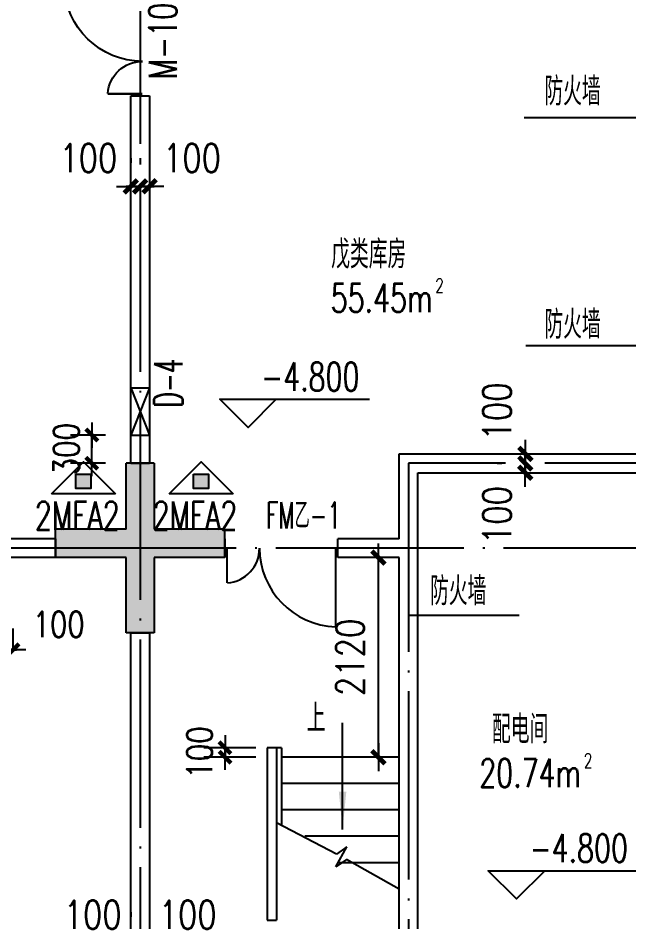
# Model space of a CAD drawing. Extents: x 634182 to 802382, y -1101880 to -864080.
# Drawn here: x 698837 to 705326, y -899546 to -889950 of the extents above; entities that cross this region are included whole.
import ezdxf
from ezdxf.enums import TextEntityAlignment as Align

# ---------------------------------------------------------------- set-up
doc = ezdxf.new("R2010")
doc.units = 0
doc.header["$LTSCALE"] = 1000
doc.header["$MEASUREMENT"] = 0
doc.linetypes.add('DOTE', pattern=[2.42, 2, -0.2, 0.02, -0.2])
doc.layers.get('0').update_dxf_attribs({"linetype": 'CONTINUOUS'})
doc.layers.get('DEFPOINTS').update_dxf_attribs({"linetype": 'CONTINUOUS'})
for name, color, linetype in [('210', 4, 'CONTINUOUS'), ('DOTE', 1, 'DOTE'), ('MC', 4, 'CONTINUOUS'), ('PUB_DIM', 3, 'CONTINUOUS'), ('PUB_TEXT', 7, 'CONTINUOUS'), ('STAIR', 2, 'CONTINUOUS'), ('WALL', 191, 'CONTINUOUS'), ('WINDOW', 2, 'CONTINUOUS')]:
    doc.layers.add(name, color=color, linetype=linetype)
doc.styles.add('_Z', font='romans', dxfattribs={"width": 0.7, "bigfont": 'Z'})
doc.styles.add('DIM_FONT', font='simplex.shx', dxfattribs={"width": 0.8})
doc.styles.add('HZ_SIMPLEX', font='SIMPLEX.shx', dxfattribs={"width": 0.8, "bigfont": 'hztxt.shx'})
doc.styles.add('Z', font='romans', dxfattribs={"width": 0.8, "bigfont": 'z'})
doc.dimstyles.new('DIMN', dxfattribs={"dimtxt": 300, "dimasz": 1, "dimexe": 250, "dimexo": 300, "dimgap": 150, "dimtad": 1, "dimdec": 0, "dimzin": 0, "dimdsep": 46, "dimtxsty": 'DIM_FONT', "dimblk": '_DIMX', "dimblk1": '_DIMX', "dimblk2": '_DIMX', "dimcen": 2.5, "dimclrt": 7, "dimadec": 0, "dimazin": 0, "dimtfac": 1, "dimtdec": 0, "dimtix": 1, "dimtmove": 2, "dimatfit": 3, "dimldrblk": '_DIMX', "dimfxl": 0, "dimtolj": 1, "dimtzin": 0, "dimarcsym": 0})
doc.dimstyles.new('DIMN90', dxfattribs={"dimscale": 0.9, "dimtxt": 300, "dimasz": 1, "dimexe": 250, "dimexo": 300, "dimgap": 150, "dimtad": 1, "dimdec": 0, "dimdsep": 46, "dimtxsty": 'DIM_FONT', "dimblk": '_DIMX', "dimcen": 2.5, "dimclrt": 7, "dimadec": 0, "dimazin": 0, "dimtfac": 1, "dimtdec": 0, "dimtix": 1, "dimtmove": 2, "dimatfit": 3, "dimldrblk": '_DIMX', "dimfxl": 0, "dimtolj": 1, "dimarcsym": 0})

# ---------------------------------------------------------------- blocks, each defined once
blk = doc.blocks.new('_A2AKO')
at = {"const_width": 0.02}
for points in [[(-0.481, -0.0014), (-0.481, -0.3084)], [(0.481, 0.0014), (0.481, -0.6906)]]:
    blk.add_lwpolyline(points, dxfattribs=at)
for centre, radius, start, end in [((-0.5008, -0.0026), 0.3067, 274.24917, 0.21013), ((0.5046, 0.0019), 0.6987, 180.27623, 268.06031)]:
    blk.add_arc(centre, radius, start, end)
blk = doc.blocks.new('_DIMX')
blk.add_line((-150, 0), (150, 0))
at = {"const_width": 50}
blk.add_lwpolyline([(-70, -70), (70, 70)], dxfattribs=at)
blk = doc.blocks.new('*D545')
at = {"color": 0, "linetype": 'ByBlock'}
for p, q in [((701364.2, -897696.8), (700810.5, -897696.8)), ((701035.5, -897695.9), (701035.5, -897695)), ((701035.5, -897696.8), (701035.5, -897796.8)), ((701364.2, -897796.8), (700810.5, -897796.8)), ((701035.5, -897797.7), (701035.5, -897798.6))]:
    blk.add_line(p, q, dxfattribs=at)
at = {"layer": 'DEFPOINTS', "color": 0, "linetype": 'ByBlock'}
for p in [(701634.2, -897696.8), (701035.5, -897796.8), (701634.2, -897796.8)]:
    blk.add_point(p, dxfattribs=at)
at = {"color": 0, "linetype": 'ByBlock', "xscale": 0.9, "yscale": 0.9, "zscale": 0.9}
for p, rotation in [((701035.5, -897696.8), 270), ((701035.5, -897796.8), 90)]:
    blk.add_blockref('_DIMX', p, dxfattribs=dict(at, rotation=rotation))
at = {"color": 7, "linetype": 'ByBlock', "insert": (700765.5, -897746.8), "char_height": 270, "attachment_point": 5, "rotation": 90, "style": 'DIM_FONT'}
blk.add_mtext('\\A1;100', dxfattribs=at)
blk = doc.blocks.new('*D547')
at = {"color": 0, "linetype": 'ByBlock'}
for p, q in [((700034.2, -899442.2), (700034.2, -899492.2)), ((700134.2, -899442.2), (700134.2, -899492.2)), ((700033.2, -899742.2), (700032.2, -899742.2)), ((700034.2, -899742.2), (700134.2, -899742.2)), ((700034.2, -899742.2), (700134.2, -899742.2)), ((700135.2, -899742.2), (700136.2, -899742.2))]:
    blk.add_line(p, q, dxfattribs=at)
at = {"layer": 'DEFPOINTS', "color": 0, "linetype": 'ByBlock'}
for p in [(700034.2, -899742.2), (700134.2, -899742.2), (700134.2, -899742.2)]:
    blk.add_point(p, dxfattribs=at)
at = {"color": 0, "linetype": 'ByBlock'}
blk.add_blockref('_DIMX', (700034.2, -899742.2), dxfattribs=at)
at = {"color": 0, "linetype": 'ByBlock', "rotation": 180}
blk.add_blockref('_DIMX', (700134.2, -899742.2), dxfattribs=at)
at = {"color": 7, "linetype": 'ByBlock', "insert": (699629.9, -899469.6), "char_height": 300, "attachment_point": 5, "style": 'DIM_FONT'}
blk.add_mtext('\\A1;100', dxfattribs=at)
blk = doc.blocks.new('*D548')
at = {"color": 0, "linetype": 'ByBlock'}
for p, q in [((700133.2, -899742.2), (700132.2, -899742.2)), ((700134.2, -899742.2), (700234.2, -899742.2)), ((700134.2, -899742.2), (700234.2, -899742.2)), ((700235.2, -899742.2), (700236.2, -899742.2)), ((700134.2, -900042.2), (700134.2, -899992.2)), ((700234.2, -900042.2), (700234.2, -899992.2))]:
    blk.add_line(p, q, dxfattribs=at)
at = {"layer": 'DEFPOINTS', "color": 0, "linetype": 'ByBlock'}
for p in [(700134.2, -899742.2), (700234.2, -899742.2), (700234.2, -899742.2)]:
    blk.add_point(p, dxfattribs=at)
at = {"color": 0, "linetype": 'ByBlock'}
blk.add_blockref('_DIMX', (700134.2, -899742.2), dxfattribs=at)
at = {"color": 0, "linetype": 'ByBlock', "rotation": 180}
blk.add_blockref('_DIMX', (700234.2, -899742.2), dxfattribs=at)
at = {"color": 7, "linetype": 'ByBlock', "insert": (700638.4, -899469.6), "char_height": 300, "attachment_point": 5, "style": 'DIM_FONT'}
blk.add_mtext('\\A1;100', dxfattribs=at)
blk = doc.blocks.new('*D554')
at = {"color": 0, "linetype": 'ByBlock'}
for p, q in [((698684.2, -896656.8), (698684.2, -896431.2)), ((698784.2, -896656.8), (698784.2, -896431.2)), ((698683.3, -896656.2), (698682.4, -896656.2)), ((698784.2, -896656.2), (698684.2, -896656.2)), ((698784.2, -896656.2), (698684.2, -896656.2)), ((698785.1, -896656.2), (698786, -896656.2))]:
    blk.add_line(p, q, dxfattribs=at)
at = {"layer": 'DEFPOINTS', "color": 0, "linetype": 'ByBlock'}
for p in [(698684.2, -896656.2), (698684.2, -896926.8), (698784.2, -896926.8)]:
    blk.add_point(p, dxfattribs=at)
at = {"color": 0, "linetype": 'ByBlock', "xscale": 0.9, "yscale": 0.9, "zscale": 0.9}
for p, rotation in [((698684.2, -896656.2), 359.9999999999334), ((698784.2, -896656.2), 179.9999999999334)]:
    blk.add_blockref('_DIMX', p, dxfattribs=dict(at, rotation=rotation))
at = {"color": 7, "linetype": 'ByBlock', "insert": (699268.1, -896386.2), "char_height": 270, "attachment_point": 5, "style": 'DIM_FONT'}
blk.add_mtext('\\A1;100', dxfattribs=at)
blk = doc.blocks.new('*D556')
at = {"color": 0, "linetype": 'ByBlock'}
for p, q in [((699764.2, -894376.8), (699394.9, -894376.8)), ((699619.9, -894375.9), (699619.9, -894375)), ((699619.9, -894676.8), (699619.9, -894376.8)), ((699764.2, -894676.8), (699394.9, -894676.8)), ((699619.9, -894677.7), (699619.9, -894678.6))]:
    blk.add_line(p, q, dxfattribs=at)
at = {"layer": 'DEFPOINTS', "color": 0, "linetype": 'ByBlock'}
for p in [(699619.9, -894376.8), (700034.2, -894376.8), (700034.2, -894676.8)]:
    blk.add_point(p, dxfattribs=at)
at = {"color": 0, "linetype": 'ByBlock', "xscale": 0.9, "yscale": 0.9, "zscale": 0.9}
for p, rotation in [((699619.9, -894376.8), 270), ((699619.9, -894676.8), 90)]:
    blk.add_blockref('_DIMX', p, dxfattribs=dict(at, rotation=rotation))
at = {"color": 7, "linetype": 'ByBlock', "insert": (699349.9, -894526.8), "char_height": 270, "attachment_point": 5, "rotation": 90, "style": 'DIM_FONT'}
blk.add_mtext('\\A1;300', dxfattribs=at)
blk = doc.blocks.new('*D558')
at = {"color": 0, "linetype": 'ByBlock'}
for p, q in [((704225.7, -894675.8), (704225.7, -894674.8)), ((704225.7, -894776.8), (704225.7, -894676.8)), ((704225.7, -894776.8), (704225.7, -894676.8)), ((704525.7, -894676.8), (704475.7, -894676.8)), ((703925.7, -894776.8), (703975.7, -894776.8)), ((704225.7, -894777.8), (704225.7, -894778.8))]:
    blk.add_line(p, q, dxfattribs=at)
at = {"layer": 'DEFPOINTS', "color": 0, "linetype": 'ByBlock'}
for p in [(704225.7, -894676.8), (704225.7, -894676.8), (704225.7, -894776.8)]:
    blk.add_point(p, dxfattribs=at)
at = {"color": 0, "linetype": 'ByBlock'}
for p, rotation in [((704225.7, -894676.8), 270), ((704225.7, -894776.8), 90)]:
    blk.add_blockref('_DIMX', p, dxfattribs=dict(at, rotation=rotation))
at = {"color": 7, "linetype": 'ByBlock', "insert": (703925.7, -895226.8), "char_height": 300, "attachment_point": 5, "rotation": 90, "style": 'DIM_FONT'}
blk.add_mtext('\\A1;100', dxfattribs=at)
blk = doc.blocks.new('*D559')
at = {"color": 0, "linetype": 'ByBlock'}
for p, q in [((703925.7, -894576.8), (703975.7, -894576.8)), ((704225.7, -894575.8), (704225.7, -894574.8)), ((704225.7, -894676.8), (704225.7, -894576.8)), ((704225.7, -894676.8), (704225.7, -894576.8)), ((703925.7, -894676.8), (703975.7, -894676.8)), ((704225.7, -894677.8), (704225.7, -894678.8))]:
    blk.add_line(p, q, dxfattribs=at)
at = {"layer": 'DEFPOINTS', "color": 0, "linetype": 'ByBlock'}
for p in [(704225.7, -894576.8), (704225.7, -894576.8), (704225.7, -894676.8)]:
    blk.add_point(p, dxfattribs=at)
at = {"color": 0, "linetype": 'ByBlock'}
for p, rotation in [((704225.7, -894576.8), 270), ((704225.7, -894676.8), 90)]:
    blk.add_blockref('_DIMX', p, dxfattribs=dict(at, rotation=rotation))
at = {"color": 7, "linetype": 'ByBlock', "insert": (703925.7, -894126.8), "char_height": 300, "attachment_point": 5, "rotation": 90, "style": 'DIM_FONT'}
blk.add_mtext('\\A1;100', dxfattribs=at)
blk = doc.blocks.new('_ARROW')
blk.add_solid([(0, 0), (-1, 0.1), (-1, -0.1)])
blk = doc.blocks.new('*D585')
at = {"color": 0, "linetype": 'ByBlock'}
for p, q in [((700034.2, -891436.5), (700034.2, -891486.5)), ((700134.2, -891436.5), (700134.2, -891486.5)), ((700033.2, -891736.5), (700032.2, -891736.5)), ((700034.2, -891736.5), (700134.2, -891736.5)), ((700034.2, -891736.5), (700134.2, -891736.5)), ((700135.2, -891736.5), (700136.2, -891736.5))]:
    blk.add_line(p, q, dxfattribs=at)
at = {"layer": 'DEFPOINTS', "color": 0, "linetype": 'ByBlock'}
for p in [(700034.2, -891736.5), (700134.2, -891736.5), (700134.2, -891736.5)]:
    blk.add_point(p, dxfattribs=at)
at = {"color": 0, "linetype": 'ByBlock'}
blk.add_blockref('_DIMX', (700034.2, -891736.5), dxfattribs=at)
at = {"color": 0, "linetype": 'ByBlock', "rotation": 180}
blk.add_blockref('_DIMX', (700134.2, -891736.5), dxfattribs=at)
at = {"color": 7, "linetype": 'ByBlock', "insert": (699584.2, -891436.5), "char_height": 300, "attachment_point": 5, "style": 'DIM_FONT'}
blk.add_mtext('\\A1;100', dxfattribs=at)
blk = doc.blocks.new('*D586')
at = {"color": 0, "linetype": 'ByBlock'}
for p, q in [((700134.2, -891436.5), (700134.2, -891486.5)), ((700234.2, -891436.5), (700234.2, -891486.5)), ((700133.2, -891736.5), (700132.2, -891736.5)), ((700134.2, -891736.5), (700234.2, -891736.5)), ((700134.2, -891736.5), (700234.2, -891736.5)), ((700235.2, -891736.5), (700236.2, -891736.5))]:
    blk.add_line(p, q, dxfattribs=at)
at = {"layer": 'DEFPOINTS', "color": 0, "linetype": 'ByBlock'}
for p in [(700134.2, -891736.5), (700234.2, -891736.5), (700234.2, -891736.5)]:
    blk.add_point(p, dxfattribs=at)
at = {"color": 0, "linetype": 'ByBlock'}
blk.add_blockref('_DIMX', (700134.2, -891736.5), dxfattribs=at)
at = {"color": 0, "linetype": 'ByBlock', "rotation": 180}
blk.add_blockref('_DIMX', (700234.2, -891736.5), dxfattribs=at)
at = {"color": 7, "linetype": 'ByBlock', "insert": (700684.2, -891436.5), "char_height": 300, "attachment_point": 5, "style": 'DIM_FONT'}
blk.add_mtext('\\A1;100', dxfattribs=at)

msp = doc.modelspace()

# ---------------------------------------------------------------- hatches: boundary and pattern name
at = {"layer": '210'}
h = msp.add_hatch(color=256, dxfattribs=at)
h.paths.add_polyline_path([(700284.157, -895206.76), (700284.157, -894676.76), (700134.156, -894676.76), (700134.156, -895576.757), (701034.156, -895576.757), (701034.156, -895476.757), (701034.157, -895476.757), (701034.157, -895376.76), (700284.157, -895376.76)])
h.paths.add_polyline_path([(700134.156, -894676.76), (699984.157, -894676.76), (699984.157, -895376.76), (699604.157, -895376.76), (699234.157, -895376.76), (699234.156, -895576.757), (700134.156, -895576.757)])
h.paths.add_polyline_path([(700134.156, -895576.757), (699234.156, -895576.757), (699234.156, -895676.76), (699984.157, -895676.76), (699984.157, -896476.659), (700134.156, -896476.659)])
h.paths.add_polyline_path([(700284.157, -895676.76), (701034.156, -895676.76), (701034.156, -895576.757), (700134.156, -895576.757), (700134.156, -896476.659), (700284.157, -896476.659)])
at = {"layer": 'PUB_DIM'}
for points in [[(699451.682, -894942.788), (699610.195, -894942.788), (699610.195, -894792.214), (699451.682, -894792.214)], [(700702.036, -894942.788), (700860.549, -894942.788), (700860.549, -894792.214), (700702.036, -894792.214)]]:
    msp.add_hatch(color=256, dxfattribs=at).paths.add_polyline_path(points)

# ---------------------------------------------------------------- linework, layer by layer
at = {"layer": 'DOTE'}
for p, q in [((700134.156, -884445.605), (700134.156, -902476.757)), ((706434.156, -894676.757), (702984.156, -894676.757)), ((702984.156, -894676.757), (702984.156, -902476.757)), ((700134.156, -895576.757), (680061.624, -895576.757)), ((722934.156, -895576.757), (700134.156, -895576.757))]:
    msp.add_line(p, q, dxfattribs=at)
at = {"layer": 'MC', "linetype": 'Continuous'}
for p, q in [((705423.949, -891009.331), (704212.763, -891009.331)), ((705423.949, -893430.603), (704229.62, -893430.603)), ((700034.156, -893876.757), (700234.156, -894376.757)), ((700234.156, -893876.757), (700034.156, -894376.757)), ((702984.156, -896288.22), (704161.374, -896288.22))]:
    msp.add_line(p, q, dxfattribs=at)
at = {"layer": 'PUB_DIM'}
for p, q in [((699870.35, -894999.028), (699191.527, -894999.028)), ((701120.704, -894999.028), (700441.881, -894999.028))]:
    msp.add_line(p, q, dxfattribs=at)
for points in [[(701580.224, -893996.367), (701280.224, -894296.367), (700980.224, -893996.367), (702570.224, -893996.367)], [(699191.527, -894999.028), (699530.939, -894659.617), (699870.35, -894999.028)], [(700441.881, -894999.028), (700781.292, -894659.617), (701120.704, -894999.028)], [(702284.156, -898564.87), (702284.156, -897433.05)], [(704432.254, -899001.458), (704132.254, -899301.458), (703832.254, -899001.458), (705622.254, -899001.458)]]:
    msp.add_lwpolyline(points, dxfattribs=at)
for points in [[(699451.682, -894792.214), (699610.195, -894792.214), (699610.195, -894942.788), (699451.682, -894942.788)], [(700702.036, -894792.214), (700860.549, -894792.214), (700860.549, -894942.788), (700702.036, -894942.788)]]:
    msp.add_lwpolyline(points, close=True, dxfattribs=at)
at = {"layer": 'STAIR'}
for p, q in [((702219.884, -898825.475), (701584.156, -898494.246)), ((702213.711, -898959.497), (702330.806, -898750)), ((702330.806, -898750), (702219.884, -898825.475)), ((702324.633, -898884.022), (702213.711, -898959.497)), ((702884.156, -899196.757), (702324.633, -898884.022))]:
    msp.add_line(p, q, dxfattribs=at)
at = {"layer": 'WALL'}
for p, q in [((700034.156, -894676.757), (700034.156, -890776.757)), ((700034.156, -890776.757), (700234.156, -890776.757)), ((700234.156, -890776.757), (700234.156, -894676.757)), ((700034.156, -893876.757), (700234.156, -893876.757)), ((700034.156, -894376.757), (700234.156, -894376.757)), ((702884.156, -894576.757), (706434.156, -894576.757)), ((702884.156, -895476.757), (702884.156, -894576.757)), ((699984.156, -895376.757), (699984.156, -894676.757)), ((700034.156, -894676.757), (700234.156, -894676.757)), ((700234.156, -894676.757), (700034.156, -894676.757)), ((700284.156, -894676.757), (700284.156, -895376.757)), ((703084.156, -894776.757), (706434.156, -894776.757)), ((703084.156, -900776.757), (703084.156, -894776.757)), ((699234.156, -895676.757), (699234.156, -895376.757)), ((699984.156, -895376.757), (699234.156, -895376.757)), ((701034.156, -895376.757), (700284.156, -895376.757)), ((701034.156, -895676.757), (701034.156, -895376.757)), ((699234.156, -895476.757), (697184.156, -895476.757)), ((699234.156, -895476.757), (699234.156, -895676.757)), ((701034.156, -895476.757), (701034.156, -895676.757)), ((701034.156, -895676.757), (701034.156, -895476.757)), ((702884.156, -895476.757), (702234.156, -895476.757)), ((702234.156, -895676.757), (702234.156, -895476.757)), ((699984.156, -895676.757), (697384.156, -895676.757)), ((701034.156, -895676.757), (700284.156, -895676.757)), ((700284.156, -895676.757), (700284.156, -896476.757)), ((702884.156, -895676.757), (702234.156, -895676.757)), ((702884.156, -900776.757), (702884.156, -895676.757)), ((700034.156, -896476.757), (700234.156, -896476.757)), ((700234.156, -896476.757), (700034.156, -896476.757)), ((700034.156, -900076.757), (700034.156, -896476.757)), ((700234.156, -896476.757), (700234.156, -900076.757)), ((701484.156, -897696.757), (701484.156, -899526.757)), ((701584.156, -897696.757), (701484.156, -897696.757)), ((701584.156, -897696.757), (701584.156, -898494.246)), ((701584.156, -897696.757), (701584.156, -899526.757)), ((701484.156, -899526.757), (701584.156, -899526.757))]:
    msp.add_line(p, q, dxfattribs=at)
at = {"layer": 'WALL', "linetype": 'Continuous'}
for p, q in [((700284.156, -894676.757), (699984.156, -894676.757)), ((699984.156, -896476.757), (699984.156, -895676.757)), ((700284.156, -896476.757), (699984.156, -896476.757))]:
    msp.add_line(p, q, dxfattribs=at)
at = {"layer": 'WINDOW'}
for p, q in [((701634.156, -897696.757), (701584.156, -897696.757)), ((701634.156, -897696.757), (701634.156, -898520.297)), ((702884.156, -897796.757), (701634.156, -897796.757)), ((702884.156, -898076.757), (701634.156, -898076.757)), ((702884.156, -898356.757), (701634.156, -898356.757)), ((702884.156, -898636.757), (701882.245, -898636.757)), ((702884.156, -898636.757), (701882.245, -898636.757)), ((702884.156, -898916.757), (702237.6, -898916.757))]:
    msp.add_line(p, q, dxfattribs=at)

# ---------------------------------------------------------------- block references
at = {"layer": 'PUB_DIM', "xscale": 400, "yscale": 400, "zscale": 400, "rotation": 270.0000000000001}
msp.add_blockref('_ARROW', (702284.156, -898562.582), dxfattribs=at)
at = {"layer": 'WINDOW', "xscale": -1200, "yscale": 1200, "zscale": 1200, "rotation": 270.0000000000001}
msp.add_blockref('_A2AKO', (700160.471, -890176.757), dxfattribs=at)
at = {"layer": 'WINDOW', "xscale": 1200, "yscale": 1200, "zscale": 1200}
msp.add_blockref('_A2AKO', (701634.156, -895576.757), dxfattribs=at)

# ---------------------------------------------------------------- texts
at = {"style": '_Z', "width": 0.7}
msp.add_text('上', height=300, dxfattribs=at).set_placement((701903.611, -897531.984))
at = {"layer": 'MC', "linetype": 'Continuous', "style": 'HZ_SIMPLEX', "width": 0.7}
msp.add_text('M-10', height=300, rotation=90, dxfattribs=at).set_placement((700524.624, -890597.761))
at = {"layer": 'MC', "linetype": 'Continuous', "style": '_Z', "width": 0.6}
msp.add_text('D-4', height=300, rotation=90, dxfattribs=at).set_placement((700434.004, -893565.357), align=Align.MIDDLE_RIGHT)
msp.add_text('FM乙-1', height=280, dxfattribs=at).set_placement((702266.118, -895228.18), align=Align.MIDDLE_RIGHT)
at = {"layer": 'PUB_DIM', "style": 'DIM_FONT', "width": 0.7}
for p in [(701941.354, -893757.476), (704793.384, -898762.568)]:
    msp.add_text('-4.800', height=300, dxfattribs=at).set_placement(p, align=Align.MIDDLE)
at = {"layer": 'PUB_DIM', "style": 'Z', "width": 0.7}
for p in [(699016.241, -895381.574), (700266.595, -895381.574)]:
    msp.add_text('2MFA2', height=300, dxfattribs=at).set_placement(p)
at = {"layer": 'PUB_TEXT', "style": 'Z', "width": 0.7}
for s, p in [('防火墙', (704427.522, -890877.43)), ('戊类库房', (702163.281, -892607.369)), ('防火墙', (704427.522, -893352.864)), ('防火墙', (703213.358, -896183.096)), ('配电间', (703871.637, -897650.442))]:
    msp.add_text(s, height=300, dxfattribs=at).set_placement(p)
for s, height, p in [('55.45m', 300, (703238.631, -892921.751)), ('2', 150, (703359.27, -892789.952)), ('2', 150, (704937.376, -897833.025)), ('20.74m', 300, (704816.738, -897964.824))]:
    msp.add_text(s, height=height, dxfattribs=at).set_placement(p, align=Align.MIDDLE_RIGHT)

# ---------------------------------------------------------------- dimensions: what is measured, and where the dimension line sits
at = {"layer": 'PUB_DIM', "linetype": 'Continuous'}
for base, p1, p2, angle, dimstyle, picture, middle, dimtype in [((700134.156, -891736.482), (700034.156, -891736.482), (700134.156, -891736.482), 360, 'DIMN', '*D585', (699584.156, -891436.482), 129), ((700234.156, -891736.482), (700134.156, -891736.482), (700234.156, -891736.482), 0, 'DIMN', '*D586', (700684.156, -891436.482), 128), ((704225.737, -894576.757), (704225.737, -894676.757), (704225.737, -894576.757), 90, 'DIMN', '*D559', (703925.737, -894126.757), 128), ((704225.737, -894676.757), (704225.737, -894776.757), (704225.737, -894676.757), 90, 'DIMN', '*D558', (703925.737, -895226.757), 129), ((698684.156, -896656.206), (698784.156, -896926.757), (698684.156, -896926.757), 180, 'DIMN90', '*D554', (699268.098, -896386.206), 129), ((700134.156, -899742.189), (700034.156, -899742.189), (700134.156, -899742.189), 0, 'DIMN', '*D547', (699629.868, -899469.616), 129), ((700234.156, -899742.189), (700134.156, -899742.189), (700234.156, -899742.189), 0, 'DIMN', '*D548', (700638.443, -899469.616), 128)]:
    dim = msp.add_linear_dim(base=base, p1=p1, p2=p2, angle=angle, dimstyle=dimstyle, dxfattribs=at)
    dim.commit()
    dim.dimension.update_dxf_attribs({"geometry": picture, "text_midpoint": middle, "dimtype": dimtype})
for p1, p2, distance, picture, middle in [((700034.156, -894676.757), (700034.156, -894376.757), 414.298, '*D556', (699349.858, -894526.757)), ((701634.156, -897696.757), (701634.156, -897796.757), -598.631, '*D545', (700765.524, -897746.757))]:
    dim = msp.add_aligned_dim(p1=p1, p2=p2, distance=distance, dimstyle='DIMN90', dxfattribs=at)
    dim.commit()
    dim.dimension.update_dxf_attribs({"geometry": picture, "text_midpoint": middle})
msp.add_aligned_dim(p1=(702884.156, -897796.757), p2=(702884.156, -895676.757), distance=219.368, dimstyle='DIMN', dxfattribs=at).render()

doc.saveas('drawing.dxf')
